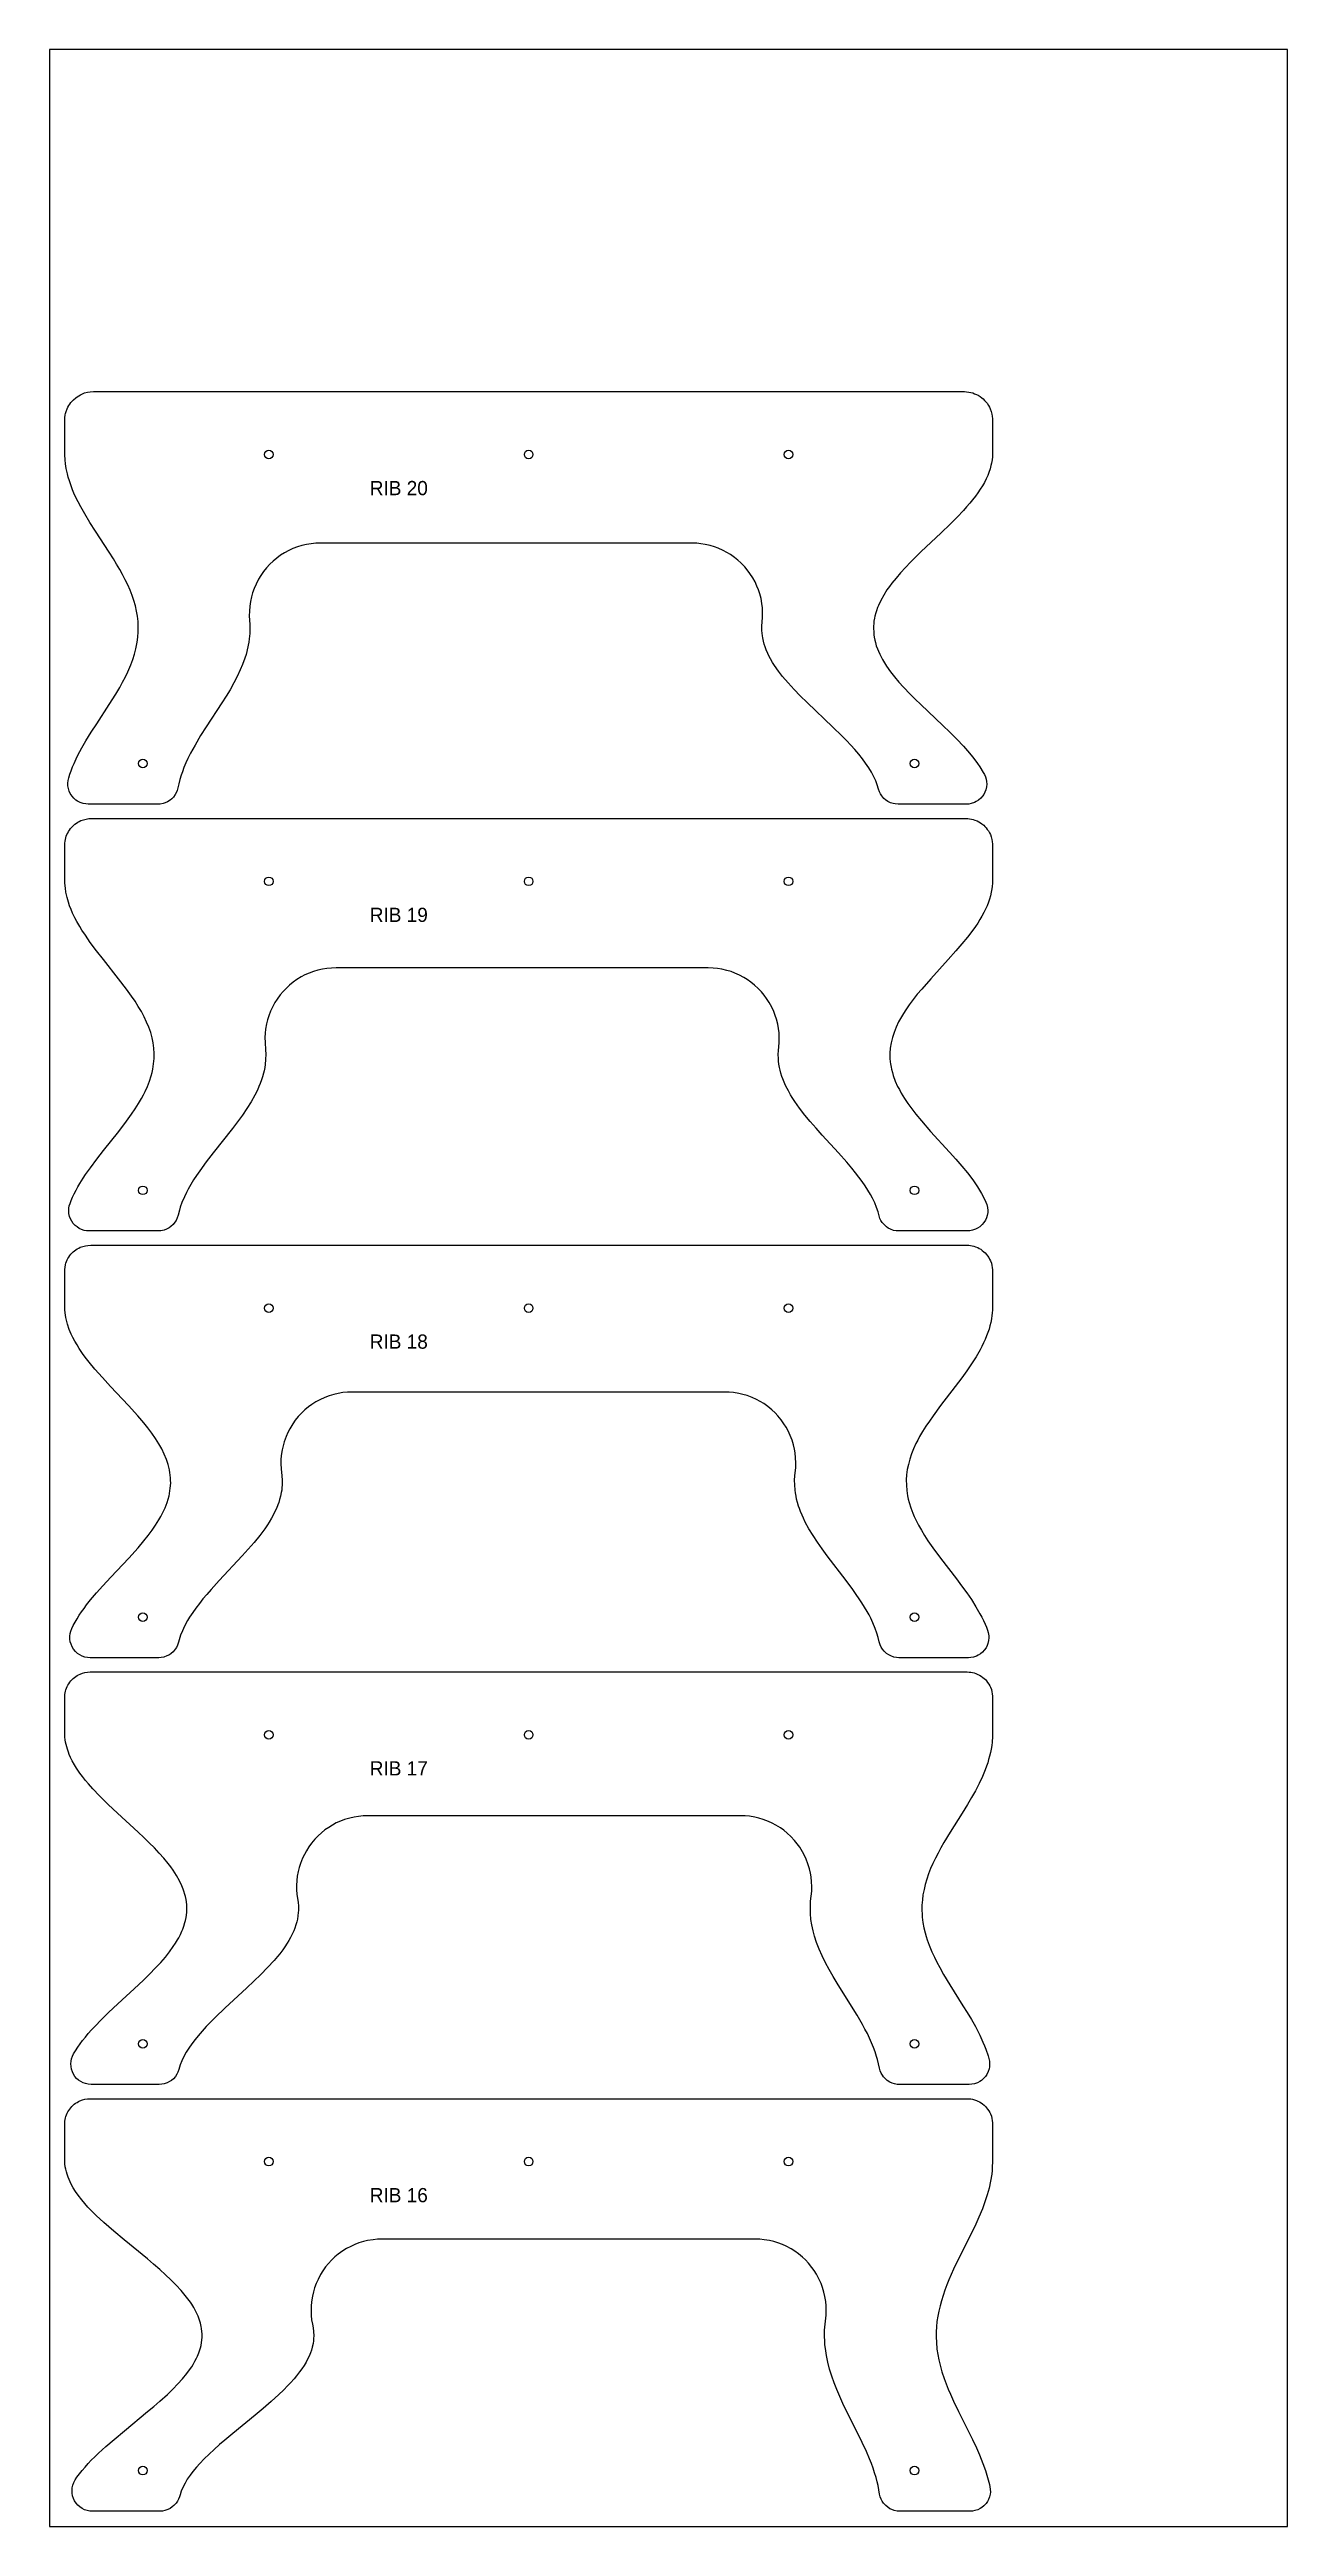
# Model space of a CAD drawing. Header units: millimetres. Extents: x 0 to 1220, y 0 to 2440.
import ezdxf
from ezdxf.enums import TextEntityAlignment as Align

# ---------------------------------------------------------------- set-up
doc = ezdxf.new("R2010")
doc.units = ezdxf.units.MM
for name, color, linetype in [('CUT_HOLES', 5, 'Continuous'), ('CUT_OUTSIDE', 1, 'Continuous'), ('LABEL', 7, 'Continuous'), ('SHEET', 8, 'Continuous')]:
    doc.layers.add(name, color=color, linetype=linetype)

msp = doc.modelspace()

# ---------------------------------------------------------------- linework, layer by layer
at = {"layer": 'CUT_HOLES'}
for centre in [(216.2, 2041), (472.2, 2041), (728.2, 2041), (92, 1736.6), (852.4, 1736.6), (216.2, 1620.6), (472.2, 1620.6), (728.2, 1620.6), (92, 1316.2), (852.4, 1316.2), (216.2, 1200.2), (472.2, 1200.2), (728.2, 1200.2), (92, 895.8), (852.4, 895.8), (216.2, 779.8), (472.2, 779.8), (728.2, 779.8), (92, 475.4), (852.4, 475.4), (216.2, 359.4), (472.2, 359.4), (728.2, 359.4), (92, 55), (852.4, 55)]:
    msp.add_circle(centre, 4.25, dxfattribs=at)
at = {"layer": 'CUT_OUTSIDE'}
for points in [[(38.2, 1696.6), (35.7, 1696.8), (33.1, 1697.2), (30.1, 1698.3), (27.7, 1699.5), (26, 1700.7), (24, 1702.4), (22.2, 1704.4), (20.5, 1707.1), (19.4, 1709.5), (18.6, 1712), (18.2, 1714.6), (18.1, 1717.3), (18.3, 1719.9), (18.9, 1722.4), (20.1, 1726.2), (21.3, 1729.6), (22.7, 1733.3), (24.2, 1736.7), (27.4, 1743.5), (29.9, 1748.5), (31.8, 1752), (35.8, 1758.9), (41, 1767.4), (46.5, 1775.9), (58.8, 1794.7), (65.2, 1804.9), (69.2, 1811.7), (72, 1816.8), (74.8, 1822.1), (77.2, 1827.1), (80.1, 1833.9), (82, 1839), (83.7, 1844.3), (85.1, 1849.5), (85.8, 1852.9), (86.4, 1856.1), (87.1, 1861.2), (87.5, 1866.4), (87.5, 1871.5), (87.2, 1876.7), (86.7, 1881.8), (85.8, 1886.9), (84.6, 1892), (83.1, 1897.2), (81.4, 1902.3), (79.4, 1907.5), (77.1, 1912.6), (74.7, 1917.7), (72, 1922.8), (69.2, 1927.9), (66.1, 1933.1), (63, 1938.2), (58.7, 1945), (45.3, 1965.6), (39.8, 1974.1), (34.7, 1982.6), (30.8, 1989.4), (28.1, 1994.5), (26.4, 1998.1), (24.1, 2003), (22.7, 2006.4), (21.3, 2010.1), (19.6, 2015), (18.5, 2018.7), (17.6, 2022.1), (16.5, 2027.3), (15.7, 2032), (15.3, 2035.9), (15, 2040.6), (15, 2075), (15.1, 2077.3), (15.5, 2080), (15.8, 2081.6), (16.3, 2083.3), (17.4, 2086.2), (18.2, 2087.8), (19.1, 2089.4), (19.9, 2090.8), (21, 2092.3), (22.2, 2093.7), (23.5, 2094.9), (25.8, 2097), (27.2, 2098), (28.8, 2099), (30.4, 2099.9), (31.9, 2100.6), (34.6, 2101.7), (37.4, 2102.4), (40.1, 2102.8), (43.3, 2103), (901.8, 2103), (903.7, 2102.9), (906.1, 2102.6), (908, 2102.2), (909.8, 2101.7), (911.7, 2101), (913.4, 2100.2), (915.1, 2099.4), (917.1, 2098.1), (918.7, 2096.9), (920.1, 2095.8), (921.5, 2094.3), (922.8, 2092.9), (924, 2091.5), (925.3, 2089.4), (926.2, 2087.8), (927, 2086.1), (928, 2083.5), (928.7, 2080.9), (929.1, 2078.8), (929.4, 2076.1), (929.4, 2042.8), (929.2, 2038.8), (928.9, 2035.9), (928.3, 2032.6), (927.8, 2030.2), (926.9, 2026.8), (925.7, 2023.5), (924.6, 2020.5), (923, 2017), (921.3, 2013.6), (919.3, 2010.2), (917.2, 2006.8), (914.9, 2003.3), (912.4, 1999.9), (909.7, 1996.5), (906.9, 1993), (903.8, 1989.4), (900.8, 1986), (894.4, 1979.3), (887.5, 1972.4), (878.7, 1963.9), (858.8, 1945.1), (853.5, 1940), (848.4, 1934.9), (843.4, 1929.7), (838.7, 1924.6), (834.3, 1919.4), (830.2, 1914.4), (827.7, 1910.9), (825.3, 1907.6), (822.1, 1902.5), (819.2, 1897.3), (816.8, 1892.2), (816, 1890.2), (814.9, 1887.1), (814.3, 1885.1), (813.5, 1881.9), (813, 1879.9), (812.5, 1876.8), (812.3, 1874.8), (812.1, 1871.7), (812.1, 1869.7), (812.2, 1866.4), (812.5, 1863.3), (812.8, 1861.1), (813.4, 1858.1), (813.9, 1856), (814.8, 1852.7), (816, 1849.6), (816.8, 1847.5), (818.2, 1844.3), (821, 1839), (822.9, 1835.8), (825, 1832.4), (828.8, 1827.1), (832.7, 1822.1), (837.1, 1816.9), (841.6, 1811.8), (848.1, 1805), (853.2, 1799.9), (858.6, 1794.7), (880.2, 1774.2), (887.3, 1767.4), (894.2, 1760.5), (900.6, 1753.8), (906.7, 1746.8), (909.5, 1743.4), (912, 1740.2), (914.5, 1736.8), (916.8, 1733.4), (920.2, 1727.9), (921.3, 1725.9), (922.4, 1723.4), (923, 1721.4), (923.4, 1718.9), (923.6, 1716.3), (923.4, 1713.8), (922.7, 1710.8), (921.8, 1708.4), (920.6, 1706.1), (919.4, 1704.4), (917.7, 1702.5), (915.4, 1700.5), (913.2, 1699.1), (911.4, 1698.2), (908.4, 1697.2), (905.9, 1696.7), (903.5, 1696.6), (836.2, 1696.6), (833.4, 1696.8), (831.4, 1697.2), (828.9, 1698), (826.1, 1699.4), (823.9, 1700.9), (822.3, 1702.3), (820.3, 1704.7), (818.8, 1706.9), (817.9, 1708.8), (817, 1711.4), (815.7, 1715.7), (814.2, 1719.5), (812.4, 1723.7), (810.1, 1728.1), (807.4, 1732.5), (804.3, 1737), (801.1, 1741.4), (797.5, 1745.9), (793.7, 1750.4), (789.7, 1754.8), (785.5, 1759.2), (780.8, 1764), (771.9, 1772.6), (746.5, 1796.7), (739.8, 1803.3), (733.8, 1809.5), (727.8, 1816.1), (722.4, 1822.5), (718.5, 1827.5), (714.5, 1833.2), (712.5, 1836.3), (710.6, 1839.7), (709, 1842.7), (707.8, 1845.2), (706.4, 1848.6), (705.2, 1851.6), (704.4, 1854.1), (703.6, 1857.2), (702.9, 1860.4), (702.6, 1862.6), (702.3, 1865.2), (702.1, 1867.7), (702.1, 1872), (702.8, 1880.6), (702.8, 1885.1), (702.6, 1889.9), (702.1, 1894.4), (701.2, 1899.2), (699.9, 1903.8), (698.6, 1907.8), (697.2, 1911.4), (695.3, 1915.5), (693, 1919.7), (690.2, 1924), (687.6, 1927.4), (685.1, 1930.3), (681.4, 1934.2), (678.3, 1937.1), (675.2, 1939.5), (671, 1942.5), (667.5, 1944.6), (663.8, 1946.6), (659.1, 1948.7), (655.2, 1950.1), (651.1, 1951.4), (646.1, 1952.5), (642, 1953.2), (637.8, 1953.6), (632.8, 1953.8), (267.1, 1953.8), (262.4, 1953.7), (257.8, 1953.2), (253.2, 1952.4), (248.7, 1951.4), (244.3, 1950), (239.9, 1948.4), (235.7, 1946.5), (231.6, 1944.2), (227.7, 1941.8), (223.9, 1939), (220.3, 1936.1), (217, 1932.9), (213.8, 1929.4), (210.9, 1925.8), (208.2, 1922), (206, 1918.3), (203.5, 1913.5), (201.6, 1909), (200.1, 1904.9), (199.1, 1901), (198, 1896.2), (197.3, 1891.6), (197, 1886.6), (196.9, 1882), (197.4, 1873.6), (197.5, 1869.2), (197.4, 1864.6), (196.9, 1859.4), (196.4, 1856.1), (195.9, 1853.1), (194.5, 1847.1), (193.7, 1844.2), (192.5, 1840.5), (190.2, 1834.1), (188, 1829), (185, 1822.5), (181.7, 1816.1), (177.9, 1809.4), (174, 1803), (169.9, 1796.5), (154.4, 1772.7), (148.9, 1764.1), (143.4, 1754.9), (139, 1746.8), (136.4, 1741.6), (134.4, 1737.2), (132.5, 1732.7), (130.9, 1728.4), (129.8, 1725.1), (128.5, 1720.9), (127.4, 1716.7), (126.5, 1712.7), (125.8, 1710.1), (125.1, 1708.3), (123.9, 1706.1), (122.1, 1703.6), (120.4, 1701.8), (118.9, 1700.6), (116.3, 1699), (114, 1697.9), (112.1, 1697.3), (109.2, 1696.7), (106.8, 1696.6), (38.2, 1696.6)], [(39.1, 1276.2), (36.6, 1276.3), (34.1, 1276.8), (31.6, 1277.6), (29.3, 1278.7), (27.1, 1280.1), (25.2, 1281.7), (23.4, 1283.6), (21.9, 1285.7), (20.7, 1288), (19.8, 1290.4), (19.1, 1293.4), (18.9, 1296), (19.1, 1298.5), (19.5, 1301.1), (20.3, 1303.4), (21.3, 1306.1), (22.8, 1309.5), (24.4, 1312.9), (26.2, 1316.3), (28, 1319.7), (30, 1323.1), (33.1, 1328.1), (35.5, 1331.7), (40.3, 1338.5), (46.6, 1347), (53.3, 1355.5), (68.2, 1374.3), (76, 1384.5), (80.9, 1391.3), (84.3, 1396.4), (87.7, 1401.7), (90.6, 1406.7), (92.5, 1410.2), (94.2, 1413.5), (96.5, 1418.6), (98.5, 1423.9), (100.2, 1429.1), (101.1, 1432.3), (101.8, 1435.7), (102.6, 1440.8), (103.1, 1446), (103.2, 1451.1), (102.8, 1456.3), (102.1, 1461.4), (101.1, 1466.5), (99.7, 1471.6), (97.8, 1476.8), (95.7, 1481.9), (93.3, 1487), (90.5, 1492.3), (87.5, 1497.3), (84.3, 1502.4), (80.8, 1507.6), (75.9, 1514.4), (68.1, 1524.7), (53.1, 1543.5), (46.4, 1552.1), (40.1, 1560.5), (35.3, 1567.5), (32, 1572.4), (29.8, 1576), (27, 1580.9), (25.1, 1584.6), (22.7, 1589.4), (21.3, 1592.8), (19.8, 1596.6), (18.6, 1600), (17.3, 1604.8), (16.2, 1609.9), (15.6, 1613.8), (15.1, 1618.9), (15, 1622.2), (15, 1655.9), (15.1, 1658.1), (15.3, 1660.1), (15.6, 1661.8), (16, 1663.3), (16.5, 1665), (17.2, 1666.6), (17.9, 1668.1), (18.7, 1669.7), (19.7, 1671.1), (20.7, 1672.5), (22.6, 1674.6), (23.8, 1675.8), (25.1, 1676.9), (26.5, 1677.9), (27.9, 1678.9), (29.3, 1679.6), (30.9, 1680.4), (33.4, 1681.3), (36, 1682), (38.6, 1682.4), (41.6, 1682.6), (903.1, 1682.6), (905, 1682.5), (906.7, 1682.3), (908.6, 1682), (910.3, 1681.5), (912, 1681), (914.1, 1680.1), (915.8, 1679.2), (917.4, 1678.3), (918.8, 1677.3), (920.6, 1675.8), (921.9, 1674.6), (923.2, 1673.2), (924.2, 1671.8), (925.2, 1670.3), (926.4, 1668.3), (927.2, 1666.7), (928.1, 1664.3), (928.8, 1661.8), (929.1, 1659.9), (929.4, 1657.3), (929.4, 1622.3), (929.3, 1618.9), (929, 1615.6), (928.7, 1613.2), (928.1, 1609.9), (927.2, 1606.4), (926.3, 1603.1), (925.2, 1600.1), (923.9, 1596.6), (922.4, 1593.2), (920.7, 1589.8), (918.9, 1586.4), (916.9, 1582.9), (914.7, 1579.5), (912.4, 1576.1), (910, 1572.6), (904.7, 1565.6), (899.2, 1558.9), (893.3, 1552), (885.6, 1543.5), (868.5, 1524.7), (859.5, 1514.5), (855.2, 1509.3), (851.2, 1504.2), (847.3, 1499), (843.8, 1494), (841.6, 1490.5), (839.6, 1487.2), (836.8, 1482.1), (834.3, 1476.9), (832.3, 1471.8), (830.6, 1466.7), (829.4, 1461.5), (828.6, 1456.4), (828.2, 1451.4), (828.1, 1449.3), (828.2, 1446.2), (828.5, 1442.9), (828.8, 1440.8), (829.3, 1437.7), (829.7, 1435.6), (830.6, 1432.3), (831.5, 1429.2), (833.5, 1423.9), (835.8, 1418.6), (837.5, 1415.4), (839.4, 1412), (842.6, 1406.7), (846, 1401.7), (849.7, 1396.5), (853.6, 1391.4), (859.2, 1384.6), (868.3, 1374.3), (887, 1353.8), (893.1, 1347), (899, 1340.1), (904.5, 1333.4), (909.8, 1326.4), (914.4, 1319.8), (916.5, 1316.4), (918.6, 1313), (921.4, 1307.5), (922.8, 1304.7), (923.7, 1302.3), (924.4, 1299.2), (924.7, 1296.5), (924.6, 1294.4), (924, 1291.3), (923.4, 1289.2), (922.3, 1286.8), (920.9, 1284.5), (919.2, 1282.5), (916.8, 1280.3), (914.6, 1278.9), (912.7, 1277.9), (909.7, 1276.9), (907.1, 1276.4), (904.5, 1276.2), (836.7, 1276.2), (834.4, 1276.4), (831.8, 1276.8), (828.8, 1277.9), (826.5, 1279.1), (824.8, 1280.3), (822.4, 1282.4), (820.7, 1284.4), (819.3, 1286.6), (818.4, 1288.5), (817.5, 1291.1), (816.5, 1294.9), (815, 1299.4), (813.2, 1303.9), (811, 1308.4), (809, 1312.1), (806.5, 1316.4), (803.9, 1320.6), (800.8, 1325), (797.7, 1329.2), (794.3, 1333.6), (790.8, 1338), (785.6, 1344.1), (777.6, 1353.2), (761.5, 1370.7), (755.6, 1377.3), (749.7, 1384.1), (744.5, 1390.3), (739.2, 1397.2), (734.5, 1403.8), (732, 1407.6), (730.3, 1410.4), (728.2, 1414.1), (726.9, 1416.5), (725.4, 1419.5), (723.9, 1422.8), (722.7, 1425.9), (721.8, 1428.4), (720.7, 1431.7), (719.9, 1434.7), (719.4, 1437.3), (718.8, 1440.5), (718.4, 1443.6), (718.3, 1445.8), (718.2, 1450.2), (718.3, 1453.6), (719, 1461.7), (719.1, 1466.6), (718.9, 1471.4), (718.4, 1475.7), (717.6, 1479.8), (716.4, 1484.8), (715.2, 1488.5), (713.7, 1492.5), (711.7, 1496.8), (709.3, 1501.2), (706.7, 1505.2), (704.2, 1508.6), (701.7, 1511.6), (698.4, 1515.1), (694.8, 1518.4), (691, 1521.4), (687.5, 1523.9), (684.2, 1525.9), (680, 1528.2), (675.5, 1530.2), (671.6, 1531.7), (667.5, 1532.9), (662.5, 1534.1), (658.4, 1534.8), (654.1, 1535.2), (649, 1535.4), (282.5, 1535.4), (277.9, 1535.2), (273.4, 1534.8), (268.9, 1534.1), (264.5, 1533.1), (260.1, 1531.8), (255.9, 1530.2), (251.7, 1528.4), (247.9, 1526.4), (243.8, 1523.9), (240.1, 1521.3), (236.6, 1518.4), (233.4, 1515.5), (230.1, 1512.1), (227.4, 1508.8), (224.2, 1504.4), (222.1, 1501.1), (220, 1497.4), (217.8, 1492.7), (216.1, 1488.2), (214.8, 1484.1), (213.8, 1480.1), (212.9, 1475), (212.5, 1471.1), (212.3, 1466.8), (212.4, 1461.7), (213, 1454.5), (213.2, 1450.2), (213, 1445), (212.6, 1440.3), (212.1, 1437.2), (211.5, 1434), (210.9, 1431.6), (209.9, 1428.1), (208.9, 1425), (207.6, 1421.5), (206.4, 1418.5), (204.9, 1415), (202.3, 1409.8), (198.7, 1403.5), (194.6, 1396.9), (190.2, 1390.3), (185.4, 1383.7), (180.4, 1377.1), (161.3, 1353), (154.5, 1344.2), (148, 1335.3), (145, 1330.9), (142, 1326.4), (139.3, 1322), (136.8, 1317.5), (135.1, 1314.2), (133, 1309.9), (130.5, 1304.1), (128.9, 1299.6), (128.1, 1296.8), (126.8, 1291.8), (125.9, 1289), (124.8, 1286.6), (123.6, 1284.8), (121.9, 1282.7), (119.6, 1280.5), (117.8, 1279.2), (115.4, 1278), (112.9, 1277), (109.7, 1276.4), (107.1, 1276.2), (39.1, 1276.2)], [(40.1, 855.8), (37.5, 856), (34.9, 856.5), (32.3, 857.3), (29.9, 858.5), (27.7, 860), (25.7, 861.8), (23.6, 864.2), (22.2, 866.5), (21.2, 869), (20.4, 871.5), (20, 874.2), (20, 876.9), (20.3, 879.5), (21, 882.1), (21.9, 884.5), (23.3, 887.4), (25.2, 890.8), (27.2, 894.2), (29.3, 897.6), (31.6, 901), (34, 904.4), (36.6, 907.8), (40.5, 912.8), (46.3, 919.7), (52.4, 926.6), (60.3, 935.1), (78, 953.9), (87.2, 964.1), (93, 970.9), (97.1, 976.1), (101, 981.3), (104.5, 986.3), (107.8, 991.6), (109.7, 995), (111.4, 998.2), (113.9, 1003.5), (115.9, 1008.8), (116.9, 1011.9), (117.8, 1015.2), (118.2, 1017.3), (118.7, 1020.4), (119, 1022.5), (119.3, 1025.6), (119.4, 1027.6), (119.3, 1030.7), (119.3, 1032.7), (119, 1035.8), (118.7, 1037.8), (118.1, 1041), (116.9, 1046.1), (115.2, 1051.2), (113.1, 1056.4), (110.6, 1061.5), (107.7, 1066.6), (104.4, 1071.9), (100.9, 1076.9), (97, 1082.1), (92.9, 1087.2), (87.1, 1094), (77.8, 1104.3), (60.1, 1123.1), (52.2, 1131.7), (44.7, 1140.1), (39, 1147.1), (35.2, 1152), (32.5, 1155.6), (29.2, 1160.5), (27.1, 1163.9), (24.9, 1167.6), (23.1, 1171.1), (21.4, 1174.6), (19.5, 1179.2), (17.7, 1184.3), (16.7, 1188.3), (16.1, 1191.1), (15.7, 1193.4), (15.2, 1198), (15, 1201.9), (15, 1236.5), (15.1, 1238.6), (15.3, 1240.3), (15.8, 1243), (16.2, 1244.5), (16.8, 1246.2), (17.5, 1247.6), (18.2, 1249.1), (19.1, 1250.5), (20.1, 1252), (21.1, 1253.2), (22.2, 1254.5), (23.4, 1255.6), (24.7, 1256.7), (26, 1257.6), (27.4, 1258.5), (28.8, 1259.3), (30.3, 1260.1), (32.8, 1261), (35.3, 1261.6), (37.7, 1262), (40.7, 1262.2), (904, 1262.2), (905.9, 1262.1), (907.6, 1261.9), (909.3, 1261.6), (911, 1261.2), (912.6, 1260.7), (914.7, 1259.8), (916.2, 1259), (917.8, 1258.1), (919.2, 1257.1), (920.9, 1255.7), (922.2, 1254.5), (923.4, 1253.1), (924.4, 1251.8), (925.7, 1249.9), (926.5, 1248.4), (927.3, 1246.9), (928.2, 1244.5), (928.8, 1242.2), (929.1, 1240.3), (929.4, 1237.9), (929.4, 1201.9), (929.3, 1198.5), (929, 1195.1), (928.8, 1192.9), (928.3, 1189.5), (927.6, 1186.1), (926.8, 1182.7), (925.9, 1179.6), (924.8, 1176.3), (923.5, 1172.8), (922.1, 1169.4), (920.5, 1166), (918.9, 1162.5), (917, 1159.1), (913.1, 1152.2), (908.6, 1145.2), (904, 1138.5), (899, 1131.6), (892.6, 1123.1), (878.2, 1104.3), (870.7, 1094.1), (867.1, 1088.9), (863.7, 1083.8), (860.4, 1078.6), (857.5, 1073.6), (855.6, 1070.1), (853.9, 1066.8), (851.6, 1061.7), (849.5, 1056.5), (847.8, 1051.4), (846.4, 1046.2), (845.3, 1041.1), (844.6, 1036), (844.3, 1031), (844.4, 1025.8), (844.8, 1020.4), (845.6, 1015.3), (846.3, 1012.1), (847.1, 1008.7), (848.8, 1003.5), (850.8, 998.2), (852.2, 995), (853.7, 991.6), (856.4, 986.3), (859.3, 981.3), (862.4, 976.2), (865.7, 971), (870.4, 964.2), (878, 953.9), (893.7, 933.4), (898.9, 926.6), (903.9, 919.7), (908.5, 913), (913, 906), (916.9, 899.1), (918.7, 895.7), (920.4, 892.3), (922, 888.9), (923.3, 885.8), (924.4, 882.8), (925.1, 880.5), (925.6, 877.4), (925.6, 875.4), (925.4, 872.8), (924.7, 869.8), (924, 867.9), (922.9, 865.6), (921.1, 863.1), (919.4, 861.3), (917.4, 859.6), (915.2, 858.3), (913.4, 857.4), (910.5, 856.4), (908, 855.9), (905.5, 855.8), (837.1, 855.8), (834.8, 856), (832.1, 856.5), (829.1, 857.5), (827.2, 858.5), (824.9, 860), (822.5, 862.2), (820.8, 864.3), (819.7, 866.2), (818.6, 868.6), (817.7, 871.3), (816.7, 875.6), (815.3, 880), (813.7, 884.6), (811.3, 890.3), (809.3, 894.6), (807.6, 897.9), (805.8, 901.2), (803.2, 905.5), (800.5, 909.9), (798, 913.7), (795, 918.2), (791.5, 923), (785, 931.8), (766.3, 956.2), (761.4, 962.9), (756.7, 969.6), (752.5, 976.1), (748.3, 982.9), (744.8, 989.4), (743, 993.2), (741.7, 996.1), (740.1, 999.8), (739, 1002.7), (738.2, 1005.2), (737.1, 1008.8), (736.3, 1011.9), (735.7, 1015.1), (735.1, 1018.3), (734.8, 1020.8), (734.4, 1026.1), (734.3, 1030.8), (734.6, 1034.9), (735.4, 1043.3), (735.5, 1047.8), (735.3, 1052.8), (734.8, 1057.6), (734.1, 1061.4), (733.1, 1065.6), (731.8, 1070), (729.9, 1074.8), (727.9, 1079.2), (725.9, 1083), (723.8, 1086.3), (721, 1090.2), (717.6, 1094.2), (715, 1097), (711.8, 1100), (707.8, 1103.3), (703.9, 1106.1), (700.2, 1108.3), (696.7, 1110.1), (692.4, 1112.1), (687.5, 1114), (683.4, 1115.2), (679.3, 1116.1), (674.2, 1117), (669.9, 1117.4), (665.4, 1117.5), (298.3, 1117.5), (293.6, 1117.3), (289, 1116.9), (284.4, 1116.2), (280.2, 1115.2), (275.5, 1113.8), (271.4, 1112.2), (266.3, 1109.9), (262.5, 1107.8), (258.6, 1105.3), (255.2, 1102.8), (251.6, 1099.9), (248.2, 1096.7), (245.1, 1093.3), (242.2, 1089.7), (239.7, 1086.1), (236.8, 1081.4), (234.8, 1077.5), (233.1, 1073.6), (231.3, 1068.6), (230.1, 1064.4), (229.3, 1060.5), (228.4, 1055), (228.1, 1050.7), (228, 1046.7), (228.3, 1041.8), (229.1, 1034.9), (229.3, 1030.8), (229.3, 1026), (229.1, 1023.3), (228.8, 1021), (228.4, 1018.4), (227.7, 1015), (226.8, 1011.8), (225.9, 1008.8), (225, 1006.3), (223.6, 1002.8), (222.2, 999.7), (220.5, 996.3), (218.7, 993.2), (216.5, 989.4), (214.7, 986.6), (212.2, 982.9), (207.1, 976.1), (201.7, 969.4), (195.8, 962.6), (189.9, 956), (167.2, 931.8), (159.3, 923.1), (155, 918.2), (151.2, 913.7), (147.7, 909.3), (144.3, 904.7), (141.1, 900.3), (138.1, 895.8), (136.1, 892.5), (133.8, 888.2), (131.9, 884.5), (130.9, 882.2), (129.2, 877.9), (127.7, 873.4), (127.1, 871), (126.2, 868.3), (125.1, 865.9), (123.9, 864.1), (121.8, 861.7), (119.8, 859.9), (118.1, 858.7), (115.7, 857.5), (112.7, 856.5), (110.1, 856), (107.6, 855.8), (40.1, 855.8)], [(41.1, 435.4), (38.2, 435.6), (35.6, 436.2), (33.1, 437), (30.8, 438.2), (28.7, 439.7), (26.7, 441.4), (25, 443.4), (23.6, 445.6), (22.5, 448), (21.7, 450.5), (21.2, 453), (21, 455.6), (21.2, 458.2), (21.8, 460.8), (22.6, 463.3), (23.7, 465.5), (25.7, 468.7), (27.9, 472.1), (30.2, 475.5), (32.6, 478.7), (35.4, 482.1), (38.2, 485.6), (41.4, 489.1), (44.5, 492.6), (51.1, 499.3), (58.2, 506.2), (67.2, 514.7), (87.6, 533.5), (93, 538.6), (98.3, 543.7), (104.9, 550.5), (109.7, 555.7), (114.2, 560.9), (118.2, 565.9), (122, 571.2), (124.3, 574.6), (126.2, 577.8), (127.3, 579.8), (129.1, 583.1), (130.5, 586.3), (131.4, 588.4), (132.5, 591.5), (133.5, 594.8), (134, 596.9), (134.6, 599.9), (134.9, 602.1), (135.2, 605.2), (135.3, 607.2), (135.3, 610.3), (135.2, 612.3), (134.9, 615.4), (134.6, 617.5), (134, 620.6), (133.4, 622.6), (132.5, 625.7), (131.8, 627.7), (130.5, 631), (128, 636.1), (125.1, 641.3), (121.8, 646.4), (119.4, 649.7), (116.8, 653), (112.6, 658.2), (108.1, 663.3), (103.3, 668.4), (98.2, 673.6), (92.9, 678.7), (87.5, 683.9), (67.1, 702.7), (57.9, 711.2), (49.3, 719.7), (42.7, 726.7), (38.3, 731.6), (35.4, 735), (32.5, 738.7), (29.9, 742.1), (26.7, 746.9), (24.5, 750.3), (22.4, 754.1), (20.7, 757.6), (19.4, 760.5), (18.6, 762.7), (17.6, 765.6), (16.9, 767.9), (15.9, 772.5), (15.5, 774.8), (15.2, 777.5), (15, 779.9), (15, 783), (15, 816.5), (15.2, 819.5), (15.4, 821.1), (15.7, 822.7), (16.2, 824.3), (16.7, 825.9), (17.4, 827.4), (18.1, 828.8), (19, 830.2), (19.9, 831.6), (20.9, 832.9), (22, 834.1), (23.2, 835.3), (24.5, 836.3), (25.8, 837.3), (27.2, 838.2), (28.6, 839), (30.1, 839.7), (32.5, 840.6), (34.9, 841.3), (37.4, 841.6), (40.2, 841.8), (904.4, 841.8), (906.3, 841.7), (907.9, 841.5), (909.6, 841.2), (911.3, 840.8), (912.9, 840.3), (914.9, 839.4), (916.4, 838.7), (918, 837.7), (919.8, 836.4), (921.1, 835.4), (922.3, 834.2), (923.5, 832.9), (924.5, 831.5), (925.8, 829.7), (926.6, 828.2), (927.3, 826.7), (928.2, 824.4), (928.8, 822.1), (929.1, 820.3), (929.4, 817.9), (929.4, 781.5), (929.3, 778.1), (928.9, 772.6), (928.5, 769.2), (927.9, 765.8), (927.3, 762.3), (926.4, 758.9), (925.5, 755.5), (924.6, 752.4), (923.4, 749), (922.1, 745.5), (919.3, 738.7), (916, 731.8), (912.4, 724.8), (908.6, 718.1), (904.5, 711.2), (899.3, 702.7), (887.5, 683.9), (881.3, 673.7), (878.4, 668.5), (875.6, 663.4), (873, 658.3), (870.5, 653.2), (868.3, 648), (866.3, 642.8), (864.5, 637.7), (863, 632.5), (861.8, 627.4), (860.8, 622.3), (860.2, 617.2), (859.8, 612), (859.8, 606.9), (859.9, 603.6), (860.1, 600.3), (860.8, 595.1), (861.7, 589.8), (863, 584.7), (863.9, 581.3), (865, 578), (866.9, 572.7), (869.6, 566), (872, 560.9), (874.6, 555.8), (877.3, 550.6), (881.1, 543.8), (887.3, 533.5), (900.2, 513), (904.4, 506.2), (908.5, 499.3), (912.4, 492.4), (916.7, 484.1), (919.8, 477.2), (921.4, 473.6), (922.7, 470.2), (924.9, 463.6), (925.7, 460.9), (926.2, 458.5), (926.5, 455.9), (926.3, 452.7), (925.9, 450.7), (925.1, 448.1), (923.8, 445.3), (922.3, 443.1), (920.9, 441.5), (918.5, 439.4), (916.8, 438.3), (914.4, 437.1), (911.5, 436), (908.9, 435.6), (906.4, 435.4), (837.4, 435.4), (835.3, 435.5), (832.8, 436), (830.4, 436.7), (828.1, 437.8), (825.6, 439.4), (823.7, 441), (822, 442.8), (820.8, 444.5), (819.6, 446.6), (818.6, 449), (817.9, 451.5), (817.1, 455.6), (816, 459.9), (815.1, 463), (813.7, 467.4), (812, 471.9), (810.2, 476.4), (808.1, 481), (806, 485.5), (803.6, 490), (801.2, 494.5), (796, 503.6), (790.5, 512.6), (776.3, 535.2), (772.3, 541.9), (768.4, 548.7), (764.8, 555.2), (761.4, 562.1), (758.5, 568.7), (755.9, 575.4), (753.9, 581.4), (752.5, 586.6), (751.2, 592.5), (750.4, 597.8), (749.9, 603.8), (749.8, 607), (749.8, 610.3), (750.1, 615.9), (751.1, 625.8), (751.2, 630.4), (751, 634.9), (750.5, 639.8), (749.9, 643.6), (748.9, 647.8), (747.4, 652.8), (745.7, 657.4), (744.1, 660.9), (742, 664.7), (739.3, 669.2), (736.8, 672.6), (734.1, 675.9), (730.6, 679.8), (727, 683), (723.7, 685.8), (720.3, 688.2), (715.8, 691), (712.3, 692.8), (708.4, 694.6), (703.3, 696.5), (699.1, 697.8), (695.1, 698.7), (689.9, 699.6), (685.6, 700), (681.1, 700.1), (313.7, 700.1), (309.1, 700), (304.6, 699.5), (300.1, 698.8), (296, 697.9), (290.8, 696.3), (286.8, 694.8), (282.6, 693), (279, 691), (275.1, 688.7), (271.4, 686.1), (268.1, 683.4), (264.6, 680.2), (261.6, 677.1), (258.1, 673), (255.6, 669.5), (253.2, 665.7), (251.2, 662.1), (249.3, 658.2), (247.4, 653.2), (246.1, 649.1), (245.1, 645.1), (244.2, 640.7), (243.7, 636.4), (243.4, 631.3), (243.5, 627.1), (243.8, 622.9), (245, 614.8), (245.3, 611.4), (245.3, 606.9), (245.2, 604.7), (244.8, 601.4), (244.3, 598.4), (243.7, 595.7), (242.8, 592.6), (241.7, 589.3), (240.7, 586.8), (239.2, 583.5), (237.6, 580.2), (235.8, 577.1), (234.3, 574.7), (231.9, 571), (229.8, 568.1), (226.9, 564.2), (224.7, 561.5), (221.3, 557.5), (214.9, 550.5), (208.4, 543.8), (201.5, 537.1), (194.4, 530.5), (172.8, 510.6), (163.6, 501.8), (158.7, 496.9), (154.4, 492.4), (150.3, 487.9), (146.4, 483.3), (143.5, 479.8), (140.2, 475.4), (137.2, 471.1), (134.8, 467.3), (132.4, 462.9), (130.5, 458.7), (128.9, 454.7), (127.5, 450), (126.5, 447.4), (125.6, 445.6), (124.2, 443.4), (122.1, 441), (120.1, 439.4), (118.4, 438.2), (116.1, 437), (113.1, 436), (110.6, 435.6), (108.1, 435.4), (41.1, 435.4)], [(42.3, 15), (39.7, 15.2), (37.1, 15.7), (34.6, 16.5), (32.2, 17.7), (29.9, 19.2), (27.9, 21), (26.2, 23), (24.7, 25.2), (23.6, 27.6), (22.7, 30.2), (22.3, 32.8), (22.2, 35.5), (22.4, 38.2), (23, 40.8), (23.9, 43.3), (25.4, 46), (27, 48.4), (29.5, 51.7), (32.2, 55.1), (35, 58.5), (38.1, 61.9), (41.1, 65.2), (44.7, 68.7), (48.2, 72.2), (55.6, 78.9), (63.6, 85.8), (73.8, 94.3), (96.7, 113.1), (102.8, 118.2), (108.7, 123.3), (116.2, 130.1), (121.6, 135.3), (126.6, 140.5), (131.1, 145.5), (135.4, 150.8), (137.9, 154.2), (140.1, 157.4), (141.4, 159.4), (143.3, 162.7), (144.9, 165.9), (145.9, 167.9), (147.1, 171), (147.9, 173), (148.8, 176.1), (149.3, 178.3), (149.9, 181.2), (150.1, 183.4), (150.4, 186.5), (150.4, 189.7), (150.2, 192), (149.9, 195), (149.5, 197.1), (148.8, 200.2), (148.2, 202.2), (147.2, 205.3), (146.4, 207.3), (144.9, 210.6), (143.3, 213.8), (142.2, 215.7), (140.2, 218.9), (138.9, 220.9), (135.1, 226), (132.5, 229.3), (129.6, 232.6), (124.8, 237.8), (119.7, 242.9), (114.3, 248), (108.6, 253.2), (102.6, 258.3), (96.5, 263.5), (73.6, 282.3), (63.3, 290.8), (53.6, 299.3), (46.1, 306.3), (41.2, 311.2), (37.9, 314.6), (34.7, 318.3), (31.8, 321.7), (28.1, 326.5), (25.7, 329.9), (23.3, 333.7), (21.4, 337.2), (19.2, 341.8), (18.3, 344.1), (17.3, 346.9), (16.6, 349.3), (16, 352), (15.5, 354.4), (15.2, 357.1), (15, 359.6), (15, 362.6), (15, 396.2), (15.2, 399.1), (15.4, 400.8), (15.7, 402.4), (16.2, 404), (16.7, 405.5), (17.4, 407), (18.1, 408.5), (19, 409.9), (19.9, 411.2), (20.9, 412.5), (22, 413.7), (23.2, 414.9), (24.4, 415.9), (25.7, 416.9), (27.1, 417.8), (28.5, 418.6), (30, 419.3), (32.4, 420.2), (34.8, 420.9), (37.3, 421.2), (40.1, 421.4), (904.5, 421.4), (906.4, 421.3), (908, 421.1), (909.7, 420.8), (911.4, 420.4), (913.5, 419.7), (915, 419), (916.6, 418.2), (918, 417.3), (919.4, 416.4), (921.1, 415), (922.3, 413.8), (923.5, 412.5), (924.5, 411.2), (925.8, 409.3), (926.6, 407.9), (927.3, 406.4), (928.2, 404.1), (928.8, 401.8), (929.1, 400), (929.4, 397.6), (929.4, 359.4), (929.1, 353.9), (928.9, 350.5), (928.5, 347.1), (927.4, 340.3), (925.9, 333.4), (924, 326.6), (921.8, 319.8), (919.3, 313), (915.9, 304.6), (912.8, 297.7), (909.5, 290.8), (895.9, 263.5), (891, 253.3), (888.7, 248.1), (886.4, 243), (884.3, 237.9), (882.4, 232.8), (880.6, 227.6), (879, 222.4), (877.6, 217.3), (876.4, 212.1), (875.4, 207.1), (874.6, 201.9), (874.1, 196.8), (873.8, 191.7), (873.8, 186.5), (874, 181.4), (874.6, 174.7), (875.4, 169.5), (876.4, 164.3), (878, 157.6), (879.5, 152.3), (881.6, 145.7), (883.5, 140.6), (885.6, 135.4), (887.8, 130.2), (890.9, 123.4), (895.8, 113.1), (909.5, 85.7), (913.5, 77.3), (916.5, 70.5), (919.9, 61.9), (922.4, 55.1), (924.5, 48.1), (926.2, 41.5), (926.8, 39.2), (927.1, 36.9), (927.2, 33.8), (926.9, 31.8), (926.4, 29.3), (925.3, 26.5), (924.3, 24.7), (922.9, 22.6), (920.8, 20.4), (918.9, 18.8), (917.2, 17.7), (914.9, 16.5), (912, 15.6), (909.5, 15.1), (907.1, 15), (838, 15), (835.5, 15.1), (832.5, 15.7), (830.1, 16.6), (828.2, 17.5), (826, 18.9), (824.1, 20.5), (822, 22.8), (820.6, 25), (819.6, 26.8), (818.7, 29.2), (818.1, 31.9), (817.4, 36), (816.5, 40.4), (815.7, 43.8), (814.5, 48.3), (813.1, 52.9), (811.6, 57.4), (809.9, 62), (808.1, 66.5), (805, 73.9), (800.9, 82.8), (796.5, 91.7), (785.2, 114.3), (781.9, 121.1), (778.8, 128), (775.8, 134.8), (773.2, 141.5), (770.8, 148.1), (768.7, 154.9), (766.9, 161.7), (765.6, 168.5), (764.6, 175.2), (764.2, 179), (764, 182), (763.8, 188), (763.9, 193.5), (764.3, 199.3), (765.3, 208.1), (765.5, 212.4), (765.4, 217.3), (765, 221.6), (764.2, 226.4), (763.2, 230.9), (761.9, 235.3), (760.4, 239.3), (758.3, 244.1), (756, 248.4), (753.7, 252), (751.4, 255.2), (747.9, 259.5), (744.9, 262.7), (742.1, 265.4), (738, 268.7), (734.6, 271.1), (731, 273.4), (726.1, 276), (722.2, 277.8), (717.9, 279.4), (713.9, 280.6), (709.6, 281.7), (704.2, 282.5), (699.9, 283), (695.6, 283.1), (327.9, 283.1), (323.3, 283), (319, 282.5), (313.5, 281.6), (309.3, 280.6), (304.9, 279.3), (301, 277.8), (296.8, 275.9), (292.7, 273.7), (289, 271.5), (284.6, 268.2), (281.2, 265.5), (277.9, 262.3), (274.8, 258.9), (272.1, 255.7), (269.4, 251.9), (267.2, 248.2), (264.6, 243.4), (262.8, 239.4), (261.2, 235.1), (260, 231), (259.1, 226.8), (258.2, 221.4), (257.8, 217.1), (257.7, 212.2), (257.9, 207.9), (258.3, 203.7), (259.1, 199.2), (259.7, 195.8), (260.2, 191.9), (260.4, 187.8), (260.3, 185.1), (260.1, 182.9), (259.7, 180.1), (258.9, 176.7), (258.1, 173.7), (257.1, 171), (255.8, 167.8), (254.6, 165.3), (252.8, 161.9), (250.9, 158.7), (248.7, 155.3), (246.5, 152.2), (243.5, 148.4), (241, 145.4), (237.6, 141.5), (234.9, 138.7), (230.6, 134.3), (226.1, 130.1), (218.4, 123.1), (210.5, 116.3), (202.5, 109.6), (180.5, 91.6), (172.7, 85.1), (167.6, 80.6), (162.1, 75.7), (157.2, 71.1), (152.5, 66.6), (148.2, 62), (144.9, 58.4), (141.3, 54), (138.5, 50.4), (135.8, 46.5), (133.6, 42.7), (131.5, 38.5), (129.9, 34.7), (128.6, 31.2), (128, 29.3), (127.1, 26.8), (126.1, 24.9), (124.7, 22.8), (122.6, 20.5), (121, 19.2), (118.9, 17.7), (116.6, 16.6), (113.7, 15.6), (111.2, 15.1), (108.7, 15), (42.3, 15)]]:
    msp.add_lwpolyline(points, close=True, dxfattribs=at)
at = {"layer": 'SHEET'}
msp.add_lwpolyline([(0, 0), (1220, 0), (1220, 2440), (0, 2440)], close=True, dxfattribs=at)

# ---------------------------------------------------------------- texts
at = {"layer": 'LABEL'}
for s, p in [('RIB 20', (344.2, 2008)), ('RIB 19', (344.2, 1587.6)), ('RIB 18', (344.2, 1167.2)), ('RIB 17', (344.2, 746.8)), ('RIB 16', (344.2, 326.4))]:
    msp.add_text(s, height=14, dxfattribs=at).set_placement(p, align=Align.MIDDLE_CENTER)

doc.saveas('drawing.dxf')
